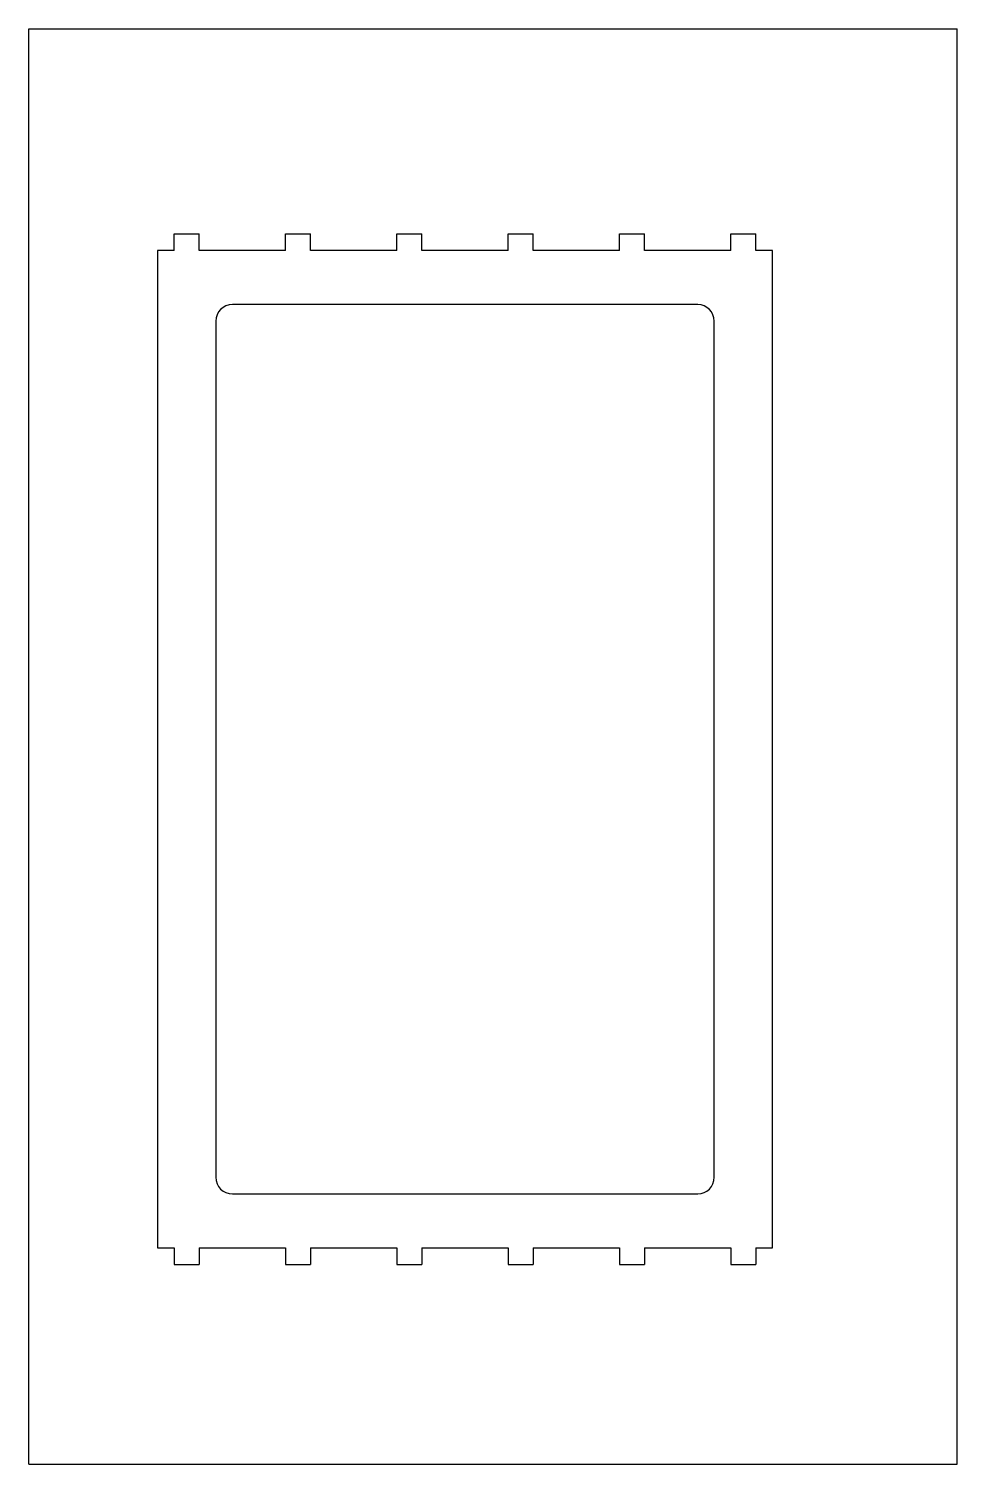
# Model space of a CAD drawing. Header units: inches. Extents: x 0 to 22, y 0 to 34.
import ezdxf

# ---------------------------------------------------------------- set-up
doc = ezdxf.new("R2010")
doc.units = ezdxf.units.IN
doc.header["$LTSCALE"] = 2.216296
doc.header["$MEASUREMENT"] = 0
doc.layers.get('0').update_dxf_attribs({"linetype": 'CONTINUOUS'})

msp = doc.modelspace()

# ---------------------------------------------------------------- linework, layer by layer
at = {"color": 7, "linetype": 'CONTINUOUS'}
for p, q in [((0, 0), (0, 34)), ((0, 34), (22, 34)), ((22, 0), (22, 34)), ((3.448, 28.745), (3.448, 29.139)), ((3.448, 29.139), (4.038, 29.139)), ((4.038, 28.745), (4.038, 29.139)), ((6.086, 28.745), (6.086, 29.139)), ((6.086, 29.139), (6.676, 29.139)), ((6.676, 28.745), (6.676, 29.139)), ((8.723, 28.745), (8.723, 29.139)), ((8.723, 29.139), (9.314, 29.139)), ((9.314, 28.745), (9.314, 29.139)), ((11.361, 28.745), (11.361, 29.139)), ((11.361, 29.139), (11.952, 29.139)), ((11.952, 28.745), (11.952, 29.139)), ((13.999, 28.745), (13.999, 29.139)), ((13.999, 29.139), (14.59, 29.139)), ((14.59, 28.745), (14.59, 29.139)), ((16.637, 28.745), (16.637, 29.139)), ((16.637, 29.139), (17.227, 29.139)), ((17.227, 28.745), (17.227, 29.139)), ((3.054, 28.745), (3.054, 5.123)), ((3.448, 28.745), (3.054, 28.745)), ((6.086, 28.745), (4.038, 28.745)), ((8.723, 28.745), (6.676, 28.745)), ((11.361, 28.745), (9.314, 28.745)), ((13.999, 28.745), (11.952, 28.745)), ((16.637, 28.745), (14.59, 28.745)), ((17.621, 28.745), (17.227, 28.745)), ((17.621, 5.123), (17.621, 28.745)), ((15.849, 27.466), (4.826, 27.466)), ((4.432, 27.072), (4.432, 6.797)), ((16.243, 6.797), (16.243, 27.072)), ((4.826, 6.403), (15.849, 6.403)), ((3.054, 5.123), (3.448, 5.123)), ((3.448, 5.123), (3.448, 4.73)), ((4.038, 5.123), (6.086, 5.123)), ((4.038, 5.123), (4.038, 4.73)), ((6.086, 5.123), (6.086, 4.73)), ((6.676, 5.123), (8.723, 5.123)), ((6.676, 5.123), (6.676, 4.73)), ((8.723, 5.123), (8.723, 4.73)), ((9.314, 5.123), (11.361, 5.123)), ((9.314, 5.123), (9.314, 4.73)), ((11.361, 5.123), (11.361, 4.73)), ((11.952, 5.123), (13.999, 5.123)), ((11.952, 5.123), (11.952, 4.73)), ((13.999, 5.123), (13.999, 4.73)), ((14.59, 5.123), (16.637, 5.123)), ((14.59, 5.123), (14.59, 4.73)), ((16.637, 5.123), (16.637, 4.73)), ((17.227, 5.123), (17.621, 5.123)), ((17.227, 5.123), (17.227, 4.73)), ((3.448, 4.73), (4.038, 4.73)), ((6.086, 4.73), (6.676, 4.73)), ((8.723, 4.73), (9.314, 4.73)), ((11.361, 4.73), (11.952, 4.73)), ((13.999, 4.73), (14.59, 4.73)), ((16.637, 4.73), (17.227, 4.73)), ((0, 0), (22, 0))]:
    msp.add_line(p, q, dxfattribs=at)
for centre, start, end in [((4.826, 27.072), 90, 180), ((15.849, 27.072), 0, 90), ((4.826, 6.797), 180, 270), ((15.849, 6.797), 270, 360)]:
    msp.add_arc(centre, 0.394, start, end, dxfattribs=at)

doc.saveas('drawing.dxf')
